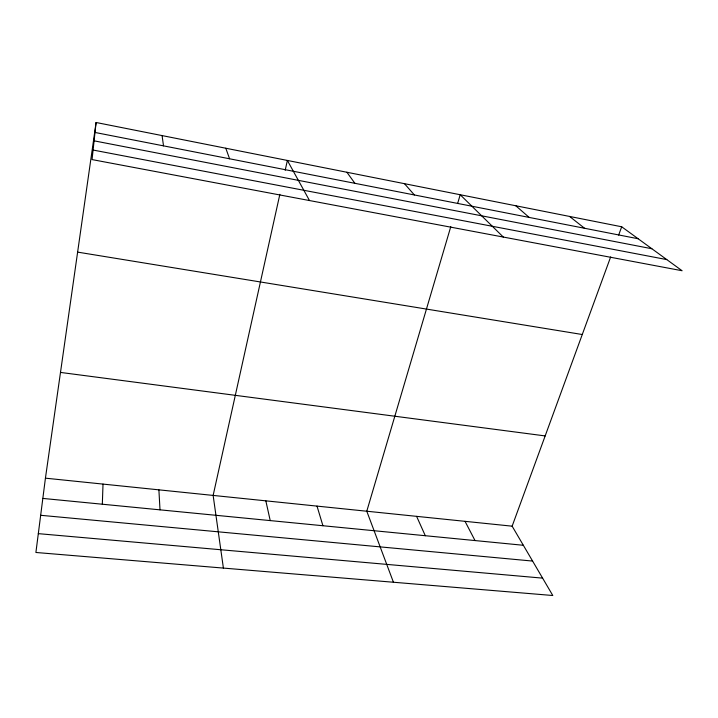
<?xml version="1.0" encoding="UTF-8"?>
<svg xmlns="http://www.w3.org/2000/svg" width="718" height="718" viewBox="0 0 718 718"><rect width="100%" height="100%" fill="white"/><g stroke="black" fill="none" stroke-linecap="round" stroke-linejoin="round"><path stroke-width="1.08" d="M102.333 504.224L103.015 484.094M96.086 122.491L92.048 159.584L682.1 270.74L621.698 226.78L96.086 122.491L45.431 478.17L35.9 552.474L552.797 595.509L512.14 526.177L610.659 256.927M279.858 194.318L213.138 495.429L223.397 568.082M285.19 170.283L287.371 160.446L309.503 200.546M450.787 226.664L366.781 511.225L393.428 582.235M457.698 203.257L460.211 194.74L503.3 237.057M618.647 235.091L621.698 226.78M38.314 533.645L542.611 578.134M40.666 515.291L532.603 561.072M42.829 498.418L523.341 545.276M45.431 478.17L512.14 526.177M60.492 372.427L545.168 435.925M77.625 252.117L582.271 334.516M93.089 150.044L666.789 259.593M94.085 140.836L651.872 248.742M95 132.453L638.149 238.753M569.589 216.441L584.569 228.27M515.793 205.77L529.184 217.428M404.476 183.682L414.394 194.964M346.893 172.257L354.907 183.323M465.04 521.34L475.029 540.564M416.611 516.359L425.298 535.718M225.793 148.231L229.581 158.795M317.015 506.109L322.921 525.729M265.831 500.841L270.228 520.595M162.071 135.585L163.516 145.862M158.893 489.847L160.006 509.843"/></g></svg>
